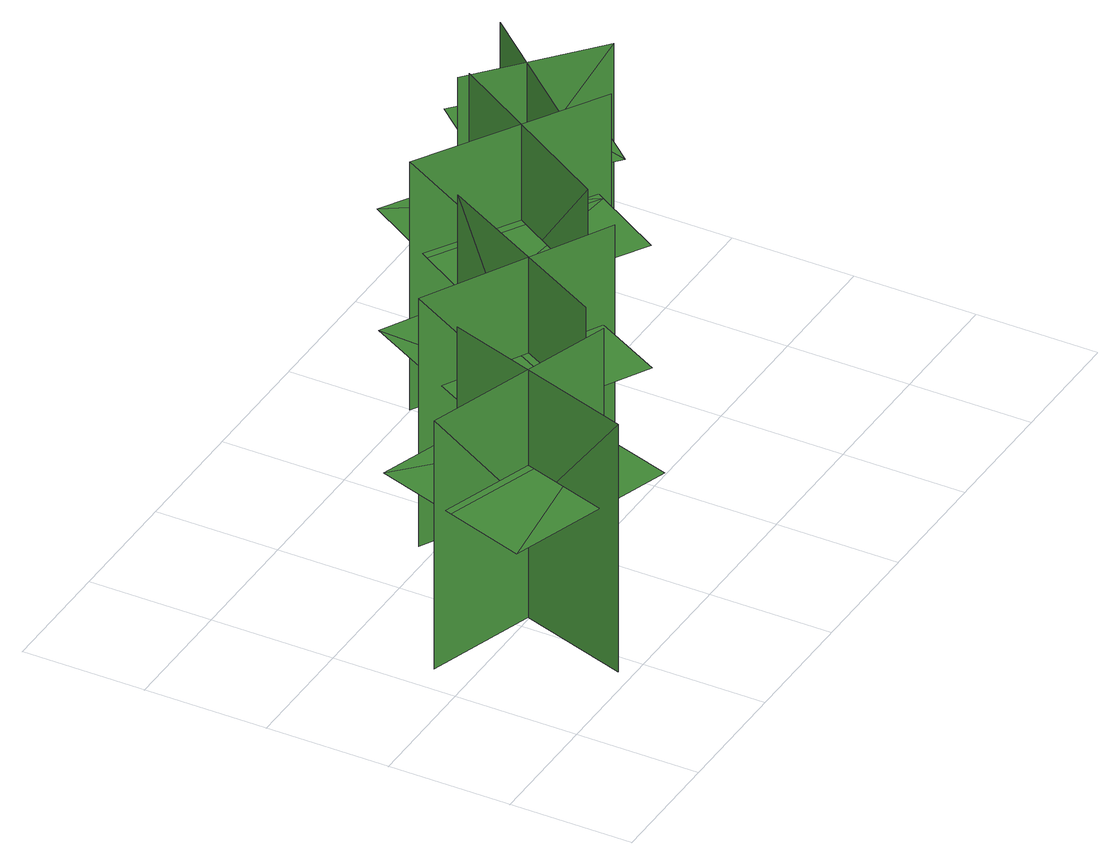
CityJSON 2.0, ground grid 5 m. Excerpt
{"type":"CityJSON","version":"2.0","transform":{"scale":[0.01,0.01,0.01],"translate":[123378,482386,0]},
"CityObjects":{
"tree1":{"type":"SolitaryVegetationObject","geometry":[{"type":"MultiSurface","lod":"1","boundaries":[[[0,1,2]],[[0,2,3]],[[4,5,6]],[[4,6,7]],[[8,9,10]],[[8,10,11]],[[8,12,13]],[[8,13,9]]]}]},
"tree2":{"type":"SolitaryVegetationObject","geometry":[{"type":"MultiSurface","lod":"1","boundaries":[[[14,15,16]],[[14,16,17]],[[18,19,20]],[[18,20,21]],[[22,23,24]],[[22,24,25]],[[22,26,27]],[[22,27,23]]]}]},
"tree3":{"type":"SolitaryVegetationObject","geometry":[{"type":"MultiSurface","lod":"1","boundaries":[[[28,29,30]],[[28,30,31]],[[32,33,34]],[[32,34,35]],[[36,37,38]],[[36,38,39]],[[36,40,41]],[[36,41,37]]]}]},
"tree4":{"type":"SolitaryVegetationObject","geometry":[{"type":"MultiSurface","lod":"1","boundaries":[[[42,43,44]],[[42,44,45]],[[46,47,48]],[[46,48,49]],[[50,51,52]],[[50,52,53]],[[50,54,55]],[[50,55,51]]]}]}
},
"vertices":[
[896,377,20],[94,635,20],[94,635,1110],[896,377,1110],[652,845,20],[652,845,1110],[393,43,1110],[393,43,20],[834,362,691],[135,587,691],[30,261,691],[729,36,691],[943,699,691],[244,924,691],
[991,503,10],[1389,1246,10],[1389,1246,1100],[991,503,1100],[1495,660,10],[1495,660,1100],[753,1058,1100],[753,1058,10],[987,567,681],[1334,1214,681],[1033,1376,681],[685,728,681],[1299,399,681],[1646,1047,681],
[2223,1070,0],[1501,1503,0],[1501,1503,1091],[2223,1070,1091],[2091,1581,0],[2091,1581,1091],[1657,859,1091],[1657,859,0],[2159,1069,671],[1529,1447,671],[1353,1154,671],[1983,776,671],[2342,1373,671],[1712,1751,671],
[2788,1835,22],[2396,1378,22],[2396,1378,801],[2788,1835,801],[2412,1803,22],[2412,1803,801],[2868,1412,801],[2868,1412,22],[2780,1790,501],[2439,1392,501],[2624,1233,501],[2966,1631,501],[2589,1955,501],[2247,1557,501]
]}
